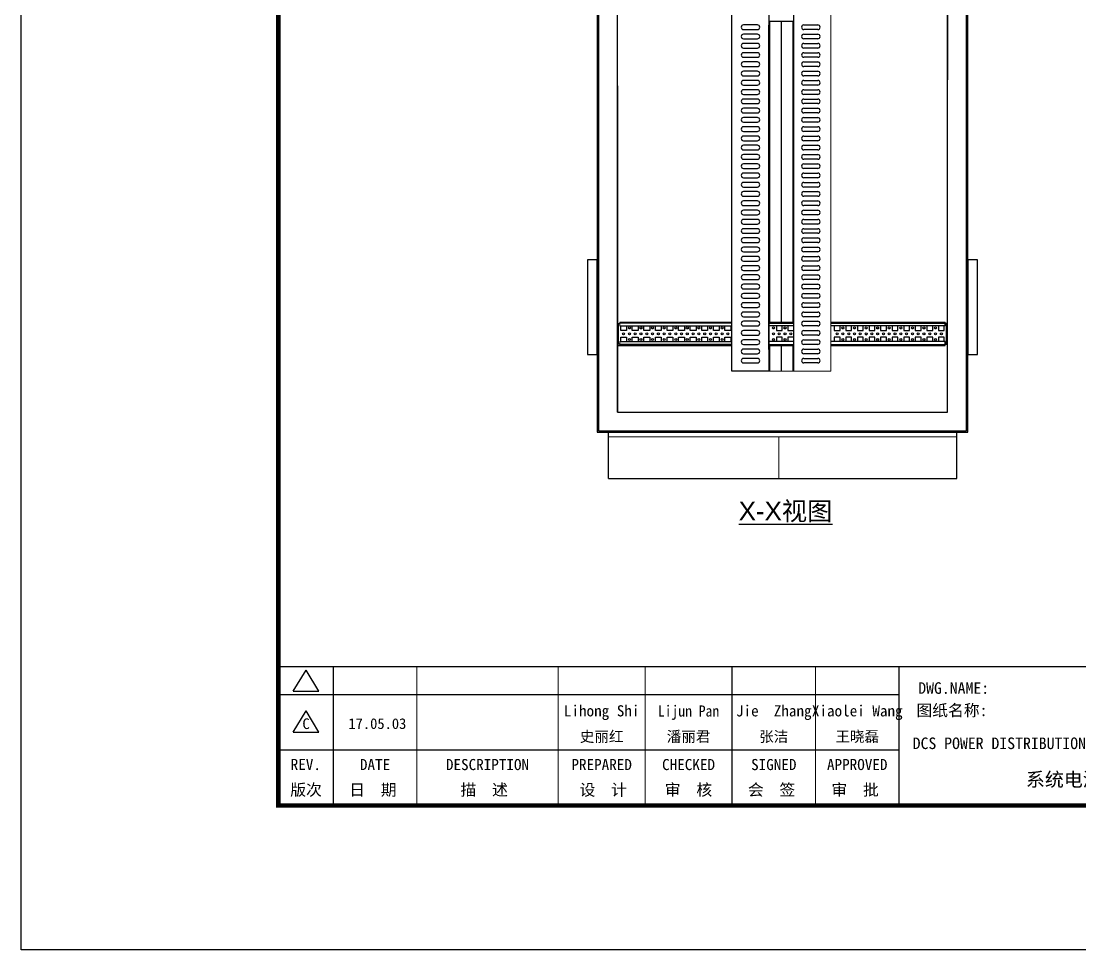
# Model space of a CAD drawing. Extents: x 81444 to 119867, y -54538 to -28747.
# Drawn here: x 100981 to 103267, y -32853 to -30848 of the extents above; entities that cross this region are included whole.
import ezdxf
from ezdxf.enums import TextEntityAlignment as Align

# ---------------------------------------------------------------- set-up
doc = ezdxf.new("R2010")
doc.units = 0
doc.header["$LTSCALE"] = 100
doc.header["$MEASUREMENT"] = 0
for name, color, linetype in [('CLOUD_LAYER', 6, 'Continuous'), ('PANEL', 7, 'Continuous'), ('t', 1, 'Continuous'), ('TEXT', 7, 'Continuous')]:
    doc.layers.add(name, color=color, linetype=linetype)
doc.layers.add('细实线', color=7, linetype='Continuous', lineweight=20)
doc.styles.add('HZ', font='arial.ttf', dxfattribs={"width": 0.7})
doc.styles.get("Standard").update_dxf_attribs({"font": ''})
doc.styles.get('Standard').set_extended_font_data('SimSun')

# ---------------------------------------------------------------- blocks, each defined once
blk = doc.blocks.new('图框')
at = {"color": 7}
for p, q in [((0, -2911.6), (1340.2, -2911.6)), ((0, -3031.6), (1340.2, -3031.6))]:
    blk.add_line(p, q, dxfattribs=at)
at = {"color": 7, "const_width": 3}
blk.add_lwpolyline([(4115.6, -2851.6), (0, -2851.6)], dxfattribs=at)
at = {"layer": 't', "color": 7}
for p, q in [((31.9, -2905), (59.9, -2859.1)), ((87.8, -2905), (59.9, -2859.1)), ((31.9, -2905), (87.8, -2905)), ((31.9, -2993), (59.9, -2947.1)), ((87.8, -2993), (59.9, -2947.1)), ((31.9, -2993), (87.8, -2993))]:
    blk.add_line(p, q, dxfattribs=at)
at = {"layer": 't', "color": 7, "const_width": 9.62}
blk.add_lwpolyline([(4115.6, -3151.6), (4115.6, 0), (0, 0), (0, -3151.6)], close=True, dxfattribs=at)
at = {"layer": 't', "color": 7, "const_width": 2.4}
for points in [[(118.8, -2852.8), (118.8, -3151.6)], [(299.1, -2852.8), (299.1, -3151.6)], [(604.4, -2852.8), (604.4, -3156.4)], [(792, -2852.8), (792, -3156.4)], [(979.6, -2852.8), (979.6, -3156.4)], [(1159.9, -2852.8), (1159.9, -3156.4)], [(1340.2, -2852.8), (1340.2, -3156.4)]]:
    blk.add_lwpolyline(points, dxfattribs=at)
at = {"color": 7, "flags": 8}
for tag, p, height in [('DWG.NAME:', (1381.6, -2910.4), 25), ('PROJECTNAME:', (3125.5, -2912.8), 24), ('PROJECTNAME：', (3339.1, -2913.1), 25), ('DWG.NO.:', (3128.2, -3030.4), 24), ('图纸编号', (3315.4, -3052.4), 24), ('FILENO.:', (3128.7, -3106.1), 24), ('文档号', (3317.7, -3124.1), 24)]:
    blk.add_attdef(tag, p, '', height=height, dxfattribs=at)
for tag, height, p in [('RENLIU', 24, (698.2, -2950.4)), ('SHUFENWANG', 24, (885.8, -2950.4)), ('FANGHOU', 24, (1069.7, -2950.4)), ('DANDANLI', 24, (1250, -2950.4)), ('A', 23, (59.9, -2974.9)), ('设计时间', 23, (213.9, -2974.9)), ('刘仁', 23, (698.2, -3002.2)), ('王姝芬', 23, (885.8, -3002.2)), ('侯方', 23, (1069.7, -3002.2)), ('李丹丹', 23, (1250, -3002.2)), ('#10STATIONONTROLCABINETCOVER', 30, (1777.9, -3017.2)), ('PAGEXOFX', 24, (3953.7, -3039.1)), ('REV.', 24, (59.4, -3063)), ('DATE', 24, (208.9, -3063)), ('DESCRIPTION', 24, (451.7, -3063)), ('PREPARED', 24, (698.2, -3063)), ('CHECKED', 24, (885.8, -3063)), ('SIGNED', 24, (1069.7, -3063)), ('APPROVED', 24, (1250, -3063)), ('图纸名称', 30, (1777.9, -3094.7)), ('第几页共几页', 24, (3953.7, -3114.1))]:
    blk.add_attdef(tag, text='', height=height, dxfattribs=at).set_placement(p, align=Align.MIDDLE)
for tag, p in [('图纸名称:', (1377.8, -2965.9)), ('项目名称：', (3121.6, -2984.3)), ('项目名称：', (3325, -2984.3))]:
    blk.add_attdef(tag, text='', height=25, dxfattribs=at).set_placement(p, align=Align.BOTTOM_LEFT)
at = {"color": 7, "width": 0.8, "flags": 8}
blk.add_attdef('HANGZHOUHOLLYSYSAUTOMATIONCO.,LTD.', text='', height=24, dxfattribs=at).set_placement((2770.1, -3045.7), align=Align.MIDDLE)
at = {"layer": 't', "color": 7}
for s, p in [('版次', (59.9, -3117.6)), ('日  期', (204.2, -3117.6)), ('描  述', (444.5, -3117.6)), ('设  计', (701.5, -3117.6)), ('审  核', (885.6, -3117.6)), ('会  签', (1065, -3117.6)), ('审  批', (1245.3, -3117.6))]:
    blk.add_text(s, height=25, dxfattribs=at).set_placement(p, align=Align.MIDDLE_CENTER)

msp = doc.modelspace()

# ---------------------------------------------------------------- linework, layer by layer
at = {"color": 7, "linetype": 'Continuous'}
for p, q in [((102649.6, -31604.2), (102649.6, -29859.2)), ((102570.9, -30856.3), (102540.9, -30856.3)), ((102595.6, -30848.2), (102649.6, -30848.2)), ((102597.6, -31498.2), (102597.6, -30848.2)), ((102622.6, -31498.2), (102622.6, -30848.2)), ((102647.6, -30848.2), (102647.6, -31498.2)), ((102671.1, -30856.3), (102701.1, -30856.3)), ((102540.9, -30866.3), (102570.9, -30866.3)), ((102570.9, -30876.3), (102540.9, -30876.3)), ((102595.6, -31557.2), (102595.6, -30857.2)), ((102701.1, -30866.3), (102671.1, -30866.3)), ((102671.1, -30876.3), (102701.1, -30876.3)), ((102540.9, -30886.3), (102570.9, -30886.3)), ((102570.9, -30896.3), (102540.9, -30896.3)), ((102701.1, -30886.3), (102671.1, -30886.3)), ((102671.1, -30896.3), (102701.1, -30896.3)), ((102540.9, -30906.3), (102570.9, -30906.3)), ((102570.9, -30916.3), (102540.9, -30916.3)), ((102622.6, -31498.2), (102622.6, -30904.2)), ((102701.1, -30906.3), (102671.1, -30906.3)), ((102671.1, -30916.3), (102701.1, -30916.3)), ((102540.9, -30926.3), (102570.9, -30926.3)), ((102570.9, -30936.3), (102540.9, -30936.3)), ((102540.9, -30946.3), (102570.9, -30946.3)), ((102701.1, -30926.3), (102671.1, -30926.3)), ((102671.1, -30936.3), (102701.1, -30936.3)), ((102701.1, -30946.3), (102671.1, -30946.3)), ((102570.9, -30956.3), (102540.9, -30956.3)), ((102540.9, -30966.3), (102570.9, -30966.3)), ((102671.1, -30956.3), (102701.1, -30956.3)), ((102701.1, -30966.3), (102671.1, -30966.3)), ((102570.9, -30976.3), (102540.9, -30976.3)), ((102540.9, -30986.3), (102570.9, -30986.3)), ((102671.1, -30976.3), (102701.1, -30976.3)), ((102701.1, -30986.3), (102671.1, -30986.3)), ((102570.9, -30996.3), (102540.9, -30996.3)), ((102540.9, -31006.3), (102570.9, -31006.3)), ((102570.9, -31016.3), (102540.9, -31016.3)), ((102671.1, -30996.3), (102701.1, -30996.3)), ((102701.1, -31006.3), (102671.1, -31006.3)), ((102671.1, -31016.3), (102701.1, -31016.3)), ((102540.9, -31026.3), (102570.9, -31026.3)), ((102570.9, -31036.3), (102540.9, -31036.3)), ((102701.1, -31026.3), (102671.1, -31026.3)), ((102671.1, -31036.3), (102701.1, -31036.3)), ((102540.9, -31046.3), (102570.9, -31046.3)), ((102570.9, -31056.3), (102540.9, -31056.3)), ((102701.1, -31046.3), (102671.1, -31046.3)), ((102671.1, -31056.3), (102701.1, -31056.3)), ((102540.9, -31066.3), (102570.9, -31066.3)), ((102570.9, -31076.3), (102540.9, -31076.3)), ((102701.1, -31066.3), (102671.1, -31066.3)), ((102671.1, -31076.3), (102701.1, -31076.3)), ((102540.9, -31086.3), (102570.9, -31086.3)), ((102570.9, -31096.3), (102540.9, -31096.3)), ((102540.9, -31106.3), (102570.9, -31106.3)), ((102701.1, -31086.3), (102671.1, -31086.3)), ((102671.1, -31096.3), (102701.1, -31096.3)), ((102701.1, -31106.3), (102671.1, -31106.3)), ((102570.9, -31116.3), (102540.9, -31116.3)), ((102540.9, -31126.3), (102570.9, -31126.3)), ((102671.1, -31116.3), (102701.1, -31116.3)), ((102701.1, -31126.3), (102671.1, -31126.3)), ((102570.9, -31136.3), (102540.9, -31136.3)), ((102540.9, -31146.3), (102570.9, -31146.3)), ((102671.1, -31136.3), (102701.1, -31136.3)), ((102701.1, -31146.3), (102671.1, -31146.3)), ((102570.9, -31156.3), (102540.9, -31156.3)), ((102540.9, -31166.3), (102570.9, -31166.3)), ((102570.9, -31176.3), (102540.9, -31176.3)), ((102671.1, -31156.3), (102701.1, -31156.3)), ((102701.1, -31166.3), (102671.1, -31166.3)), ((102671.1, -31176.3), (102701.1, -31176.3)), ((102540.9, -31186.3), (102570.9, -31186.3)), ((102570.9, -31196.3), (102540.9, -31196.3)), ((102701.1, -31186.3), (102671.1, -31186.3)), ((102671.1, -31196.3), (102701.1, -31196.3)), ((102540.9, -31206.3), (102570.9, -31206.3)), ((102570.9, -31216.3), (102540.9, -31216.3)), ((102701.1, -31206.3), (102671.1, -31206.3)), ((102671.1, -31216.3), (102701.1, -31216.3)), ((102540.9, -31226.3), (102570.9, -31226.3)), ((102570.9, -31236.3), (102540.9, -31236.3)), ((102701.1, -31226.3), (102671.1, -31226.3)), ((102671.1, -31236.3), (102701.1, -31236.3)), ((102540.9, -31246.3), (102570.9, -31246.3)), ((102570.9, -31256.3), (102540.9, -31256.3)), ((102540.9, -31266.3), (102570.9, -31266.3)), ((102701.1, -31246.3), (102671.1, -31246.3)), ((102671.1, -31256.3), (102701.1, -31256.3)), ((102701.1, -31266.3), (102671.1, -31266.3)), ((102570.9, -31276.3), (102540.9, -31276.3)), ((102540.9, -31286.3), (102570.9, -31286.3)), ((102671.1, -31276.3), (102701.1, -31276.3)), ((102701.1, -31286.3), (102671.1, -31286.3)), ((102570.9, -31296.3), (102540.9, -31296.3)), ((102540.9, -31306.3), (102570.9, -31306.3)), ((102671.1, -31296.3), (102701.1, -31296.3)), ((102701.1, -31306.3), (102671.1, -31306.3)), ((102570.9, -31316.3), (102540.9, -31316.3)), ((102540.9, -31326.3), (102570.9, -31326.3)), ((102570.9, -31336.3), (102540.9, -31336.3)), ((102671.1, -31316.3), (102701.1, -31316.3)), ((102701.1, -31326.3), (102671.1, -31326.3)), ((102671.1, -31336.3), (102701.1, -31336.3)), ((102540.9, -31346.3), (102570.9, -31346.3)), ((102570.9, -31356.3), (102540.9, -31356.3)), ((102701.1, -31346.3), (102671.1, -31346.3)), ((102671.1, -31356.3), (102701.1, -31356.3)), ((102540.9, -31366.3), (102570.9, -31366.3)), ((102570.9, -31376.3), (102540.9, -31376.3)), ((102701.1, -31366.3), (102671.1, -31366.3)), ((102671.1, -31376.3), (102701.1, -31376.3)), ((102540.9, -31386.3), (102570.9, -31386.3)), ((102570.9, -31396.3), (102540.9, -31396.3)), ((102701.1, -31386.3), (102671.1, -31386.3)), ((102671.1, -31396.3), (102701.1, -31396.3)), ((102540.9, -31406.3), (102570.9, -31406.3)), ((102570.9, -31416.3), (102540.9, -31416.3)), ((102540.9, -31426.3), (102570.9, -31426.3)), ((102701.1, -31406.3), (102671.1, -31406.3)), ((102671.1, -31416.3), (102701.1, -31416.3)), ((102701.1, -31426.3), (102671.1, -31426.3)), ((102570.9, -31436.3), (102540.9, -31436.3)), ((102540.9, -31446.3), (102570.9, -31446.3)), ((102671.1, -31436.3), (102701.1, -31436.3)), ((102701.1, -31446.3), (102671.1, -31446.3)), ((102570.9, -31456.3), (102540.9, -31456.3)), ((102540.9, -31466.3), (102570.9, -31466.3)), ((102671.1, -31456.3), (102701.1, -31456.3)), ((102701.1, -31466.3), (102671.1, -31466.3)), ((102570.9, -31476.3), (102540.9, -31476.3)), ((102540.9, -31486.3), (102570.9, -31486.3)), ((102570.9, -31496.3), (102540.9, -31496.3)), ((102671.1, -31476.3), (102701.1, -31476.3)), ((102701.1, -31486.3), (102671.1, -31486.3)), ((102671.1, -31496.3), (102701.1, -31496.3)), ((102268.5, -31500.7), (102273.5, -31500.7)), ((102271, -31545.7), (102271, -31500.7)), ((102515.6, -31500.2), (102273.5, -31500.2)), ((102273.5, -31506.2), (102515.6, -31506.2)), ((102275.8, -31516), (102275.8, -31506.2)), ((102288.3, -31516), (102275.8, -31516)), ((102288.3, -31506.2), (102288.3, -31516)), ((102300.8, -31516), (102300.8, -31506.2)), ((102313.3, -31516), (102300.8, -31516)), ((102313.3, -31506.2), (102313.3, -31516)), ((102325.8, -31516), (102325.8, -31506.2)), ((102338.3, -31516), (102325.8, -31516)), ((102338.3, -31506.2), (102338.3, -31516)), ((102350.8, -31516), (102350.8, -31506.2)), ((102363.3, -31516), (102350.8, -31516)), ((102363.3, -31506.2), (102363.3, -31516)), ((102375.8, -31516), (102375.8, -31506.2)), ((102388.3, -31516), (102375.8, -31516)), ((102388.3, -31506.2), (102388.3, -31516)), ((102400.8, -31516), (102400.8, -31506.2)), ((102413.3, -31516), (102400.8, -31516)), ((102413.3, -31506.2), (102413.3, -31516)), ((102425.8, -31516), (102425.8, -31506.2)), ((102438.3, -31516), (102425.8, -31516)), ((102438.3, -31506.2), (102438.3, -31516)), ((102450.8, -31516), (102450.8, -31506.2)), ((102463.3, -31516), (102450.8, -31516)), ((102463.3, -31506.2), (102463.3, -31516)), ((102475.8, -31516), (102475.8, -31506.2)), ((102488.3, -31516), (102475.8, -31516)), ((102488.3, -31506.2), (102488.3, -31516)), ((102500.8, -31516), (102500.8, -31506.2)), ((102513.3, -31516), (102500.8, -31516)), ((102513.3, -31506.2), (102513.3, -31516)), ((102540.9, -31506.3), (102570.9, -31506.3)), ((102570.9, -31516.3), (102540.9, -31516.3)), ((102595.6, -31498.2), (102649.6, -31498.2)), ((102595.6, -31500.2), (102649.6, -31500.2)), ((102649.6, -31506.2), (102595.6, -31506.2)), ((102611.8, -31506.2), (102611.8, -31516)), ((102611.8, -31516), (102624.3, -31516)), ((102624.3, -31516), (102624.3, -31506.2)), ((102636.8, -31506.2), (102636.8, -31516)), ((102636.8, -31516), (102649.3, -31516)), ((102649.3, -31516), (102649.3, -31506.2)), ((102701.1, -31506.3), (102671.1, -31506.3)), ((102671.1, -31516.3), (102701.1, -31516.3)), ((102729.6, -31498.2), (102797.5, -31498.2)), ((102729.6, -31500.2), (102797.5, -31500.2)), ((102797.5, -31506.2), (102729.6, -31506.2)), ((102736.8, -31506.2), (102736.8, -31516)), ((102736.8, -31516), (102749.3, -31516)), ((102749.3, -31516), (102749.3, -31506.2)), ((102761.8, -31506.2), (102761.8, -31516)), ((102761.8, -31516), (102774.3, -31516)), ((102774.3, -31516), (102774.3, -31506.2)), ((102786.8, -31506.2), (102786.8, -31516)), ((102786.8, -31516), (102799.3, -31516)), ((102797.5, -31498.2), (102976.5, -31498.2)), ((102797.5, -31500.2), (102976.5, -31500.2)), ((102976.5, -31506.2), (102797.5, -31506.2)), ((102799.3, -31516), (102799.3, -31506.2)), ((102811.8, -31506.2), (102811.8, -31516)), ((102811.8, -31516), (102824.3, -31516)), ((102824.3, -31516), (102824.3, -31506.2)), ((102836.8, -31506.2), (102836.8, -31516)), ((102836.8, -31516), (102849.3, -31516)), ((102849.3, -31516), (102849.3, -31506.2)), ((102861.8, -31506.2), (102861.8, -31516)), ((102861.8, -31516), (102874.3, -31516)), ((102874.3, -31516), (102874.3, -31506.2)), ((102886.8, -31506.2), (102886.8, -31516)), ((102886.8, -31516), (102899.3, -31516)), ((102899.3, -31516), (102899.3, -31506.2)), ((102911.8, -31506.2), (102911.8, -31516)), ((102911.8, -31516), (102924.3, -31516)), ((102924.3, -31516), (102924.3, -31506.2)), ((102936.8, -31506.2), (102936.8, -31516)), ((102936.8, -31516), (102949.3, -31516)), ((102949.3, -31516), (102949.3, -31506.2)), ((102961.8, -31506.2), (102961.8, -31516)), ((102961.8, -31516), (102974.3, -31516)), ((102974.3, -31516), (102974.3, -31506.2)), ((102976.5, -31506.2), (102976.5, -31498.2)), ((102981.5, -31500.7), (102976.5, -31500.7)), ((102979, -31545.7), (102979, -31500.7)), ((102273.5, -31540.2), (102515.6, -31540.2)), ((102275.8, -31530.5), (102288.3, -31530.5)), ((102275.8, -31540.2), (102275.8, -31530.5)), ((102288.3, -31530.5), (102288.3, -31540.2)), ((102300.8, -31530.5), (102313.3, -31530.5)), ((102300.8, -31540.2), (102300.8, -31530.5)), ((102313.3, -31530.5), (102313.3, -31540.2)), ((102325.8, -31530.5), (102338.3, -31530.5)), ((102325.8, -31540.2), (102325.8, -31530.5)), ((102338.3, -31530.5), (102338.3, -31540.2)), ((102350.8, -31530.5), (102363.3, -31530.5)), ((102350.8, -31540.2), (102350.8, -31530.5)), ((102363.3, -31530.5), (102363.3, -31540.2)), ((102375.8, -31530.5), (102388.3, -31530.5)), ((102375.8, -31540.2), (102375.8, -31530.5)), ((102388.3, -31530.5), (102388.3, -31540.2)), ((102400.8, -31530.5), (102413.3, -31530.5)), ((102400.8, -31540.2), (102400.8, -31530.5)), ((102413.3, -31530.5), (102413.3, -31540.2)), ((102425.8, -31530.5), (102438.3, -31530.5)), ((102425.8, -31540.2), (102425.8, -31530.5)), ((102438.3, -31530.5), (102438.3, -31540.2)), ((102450.8, -31530.5), (102463.3, -31530.5)), ((102450.8, -31540.2), (102450.8, -31530.5)), ((102463.3, -31530.5), (102463.3, -31540.2)), ((102475.8, -31530.5), (102488.3, -31530.5)), ((102475.8, -31540.2), (102475.8, -31530.5)), ((102488.3, -31530.5), (102488.3, -31540.2)), ((102500.8, -31530.5), (102513.3, -31530.5)), ((102500.8, -31540.2), (102500.8, -31530.5)), ((102513.3, -31530.5), (102513.3, -31540.2)), ((102540.9, -31526.3), (102570.9, -31526.3)), ((102570.9, -31536.3), (102540.9, -31536.3)), ((102649.6, -31540.2), (102595.6, -31540.2)), ((102624.3, -31530.5), (102611.8, -31530.5)), ((102611.8, -31530.5), (102611.8, -31540.2)), ((102624.3, -31540.2), (102624.3, -31530.5)), ((102649.3, -31530.5), (102636.8, -31530.5)), ((102636.8, -31530.5), (102636.8, -31540.2)), ((102649.3, -31540.2), (102649.3, -31530.5)), ((102701.1, -31526.3), (102671.1, -31526.3)), ((102671.1, -31536.3), (102701.1, -31536.3)), ((102797.5, -31540.2), (102729.6, -31540.2)), ((102749.3, -31530.5), (102736.8, -31530.5)), ((102736.8, -31530.5), (102736.8, -31540.2)), ((102749.3, -31540.2), (102749.3, -31530.5)), ((102774.3, -31530.5), (102761.8, -31530.5)), ((102761.8, -31530.5), (102761.8, -31540.2)), ((102774.3, -31540.2), (102774.3, -31530.5)), ((102799.3, -31530.5), (102786.8, -31530.5)), ((102786.8, -31530.5), (102786.8, -31540.2)), ((102976.5, -31540.2), (102797.5, -31540.2)), ((102799.3, -31540.2), (102799.3, -31530.5)), ((102804.7, -31525.2), (102806.4, -31525.2)), ((102807.5, -31522.5), (102807.5, -31524)), ((102824.3, -31530.5), (102811.8, -31530.5)), ((102811.8, -31530.5), (102811.8, -31540.2)), ((102824.3, -31540.2), (102824.3, -31530.5)), ((102849.3, -31530.5), (102836.8, -31530.5)), ((102836.8, -31530.5), (102836.8, -31540.2)), ((102849.3, -31540.2), (102849.3, -31530.5)), ((102874.3, -31530.5), (102861.8, -31530.5)), ((102861.8, -31530.5), (102861.8, -31540.2)), ((102874.3, -31540.2), (102874.3, -31530.5)), ((102899.3, -31530.5), (102886.8, -31530.5)), ((102886.8, -31530.5), (102886.8, -31540.2)), ((102899.3, -31540.2), (102899.3, -31530.5)), ((102924.3, -31530.5), (102911.8, -31530.5)), ((102911.8, -31530.5), (102911.8, -31540.2)), ((102924.3, -31540.2), (102924.3, -31530.5)), ((102949.3, -31530.5), (102936.8, -31530.5)), ((102936.8, -31530.5), (102936.8, -31540.2)), ((102949.3, -31540.2), (102949.3, -31530.5)), ((102974.3, -31530.5), (102961.8, -31530.5)), ((102961.8, -31530.5), (102961.8, -31540.2)), ((102974.3, -31540.2), (102974.3, -31530.5)), ((102976.5, -31548.2), (102976.5, -31540.2)), ((102273.5, -31545.7), (102268.5, -31545.7)), ((102268.5, -31548.2), (102515.6, -31548.2)), ((102515.6, -31546.2), (102273.5, -31546.2)), ((102515.6, -31548.2), (102273.5, -31548.2)), ((102540.9, -31546.3), (102570.9, -31546.3)), ((102570.9, -31556.3), (102540.9, -31556.3)), ((102595.6, -31546.2), (102649.6, -31546.2)), ((102595.6, -31548.2), (102649.6, -31548.2)), ((102597.6, -31604.2), (102597.6, -31548.3)), ((102622.6, -31604.2), (102622.6, -31548.2)), ((102647.6, -31548.4), (102647.6, -31604.2)), ((102701.1, -31546.3), (102671.1, -31546.3)), ((102671.1, -31556.3), (102701.1, -31556.3)), ((102729.6, -31546.2), (102797.5, -31546.2)), ((102729.6, -31548.2), (102797.5, -31548.2)), ((102797.5, -31546.2), (102976.5, -31546.2)), ((102797.5, -31548.2), (102976.5, -31548.2)), ((102976.5, -31545.7), (102981.5, -31545.7)), ((102540.9, -31566.3), (102570.9, -31566.3)), ((102570.9, -31576.3), (102540.9, -31576.3)), ((102540.9, -31586.3), (102570.9, -31586.3)), ((102701.1, -31566.3), (102671.1, -31566.3)), ((102671.1, -31576.3), (102701.1, -31576.3)), ((102701.1, -31586.3), (102671.1, -31586.3))]:
    msp.add_line(p, q, dxfattribs=at)
msp.add_line((102981.5, -31519.1), (102981.5, -31343.7))
at = {"color": 7}
msp.add_line((102249.6, -31835.7), (103001.6, -31835.7), dxfattribs=at)
at = {"color": 1}
msp.add_lwpolyline([(100981.3, -28747.4), (106031.5, -28747.4), (106031.5, -32853.5), (100981.3, -32853.5)], close=True, dxfattribs=at)
at = {"color": 7}
msp.add_lwpolyline([(102515.6, -29804.2), (102595.6, -29804.2), (102595.6, -31604.2), (102515.6, -31604.2)], close=True, dxfattribs=at)
at = {"color": 7, "linetype": 'Continuous'}
for centre in [(102294.5, -31510.7), (102294.5, -31510.7), (102319.5, -31510.7), (102319.5, -31510.7), (102344.5, -31510.7), (102344.5, -31510.7), (102369.5, -31510.7), (102369.5, -31510.7), (102394.5, -31510.7), (102394.5, -31510.7), (102419.5, -31510.7), (102419.5, -31510.7), (102444.5, -31510.7), (102444.5, -31510.7), (102469.5, -31510.7), (102469.5, -31510.7), (102494.5, -31510.7), (102494.5, -31510.7), (102605.5, -31510.7), (102630.5, -31510.7), (102755.5, -31510.7), (102755.5, -31510.7), (102780.5, -31510.7), (102780.5, -31510.7), (102805.5, -31510.7), (102830.5, -31510.7), (102855.5, -31510.7), (102880.5, -31510.7), (102905.5, -31510.7), (102930.5, -31510.7), (102955.5, -31510.7), (102282, -31523.2), (102294.5, -31523.2), (102294.5, -31523.2), (102294.5, -31535.7), (102294.5, -31535.7), (102307, -31523.2), (102319.5, -31523.2), (102319.5, -31523.2), (102319.5, -31535.7), (102319.5, -31535.7), (102332, -31523.2), (102344.5, -31523.2), (102344.5, -31523.2), (102344.5, -31535.7), (102344.5, -31535.7), (102357, -31523.2), (102369.5, -31523.2), (102369.5, -31523.2), (102369.5, -31535.7), (102369.5, -31535.7), (102382, -31523.2), (102394.5, -31523.2), (102394.5, -31523.2), (102394.5, -31535.7), (102394.5, -31535.7), (102407, -31523.2), (102419.5, -31523.2), (102419.5, -31523.2), (102419.5, -31535.7), (102419.5, -31535.7), (102432, -31523.2), (102444.5, -31523.2), (102444.5, -31523.2), (102444.5, -31535.7), (102444.5, -31535.7), (102457, -31523.2), (102469.5, -31523.2), (102469.5, -31523.2), (102469.5, -31535.7), (102469.5, -31535.7), (102482, -31523.2), (102494.5, -31523.2), (102494.5, -31523.2), (102494.5, -31535.7), (102494.5, -31535.7), (102507, -31523.2), (102605.5, -31523.2), (102605.5, -31535.7), (102618, -31523.2), (102630.5, -31523.2), (102630.5, -31535.7), (102643, -31523.2), (102743, -31523.2), (102755.5, -31523.2), (102755.5, -31523.2), (102755.5, -31535.7), (102755.5, -31535.7), (102768, -31523.2), (102780.5, -31523.2), (102780.5, -31523.2), (102780.5, -31535.7), (102780.5, -31535.7), (102793, -31523.2), (102805.5, -31523.2), (102805.5, -31535.7), (102818, -31523.2), (102830.5, -31523.2), (102830.5, -31535.7), (102843, -31523.2), (102855.5, -31523.2), (102855.5, -31535.7), (102868, -31523.2), (102880.5, -31523.2), (102880.5, -31535.7), (102893, -31523.2), (102905.5, -31523.2), (102905.5, -31535.7), (102918, -31523.2), (102930.5, -31523.2), (102930.5, -31535.7), (102943, -31523.2), (102955.5, -31523.2), (102955.5, -31535.7), (102968, -31523.2)]:
    msp.add_circle(centre, 2.15, dxfattribs=at)
for centre, radius, start, end in [((102540.9, -30861.3), 5, 90, 270), ((102570.9, -30861.3), 5, 270, 90), ((102671.1, -30861.3), 5, 90, 270), ((102701.1, -30861.3), 5, 270, 90), ((102540.9, -30881.3), 5, 90, 270), ((102570.9, -30881.3), 5, 270, 90), ((102671.1, -30881.3), 5, 90, 270), ((102701.1, -30881.3), 5, 270, 90), ((102540.9, -30901.3), 5, 90, 270), ((102570.9, -30901.3), 5, 270, 90), ((102671.1, -30901.3), 5, 90, 270), ((102701.1, -30901.3), 5, 270, 90), ((102540.9, -30921.3), 5, 90, 270), ((102570.9, -30921.3), 5, 270, 90), ((102671.1, -30921.3), 5, 90, 270), ((102701.1, -30921.3), 5, 270, 90), ((102540.9, -30941.3), 5, 90, 270), ((102570.9, -30941.3), 5, 270, 90), ((102671.1, -30941.3), 5, 90, 270), ((102701.1, -30941.3), 5, 270, 90), ((102540.9, -30961.3), 5, 90, 270), ((102570.9, -30961.3), 5, 270, 90), ((102671.1, -30961.3), 5, 90, 270), ((102701.1, -30961.3), 5, 270, 90), ((102540.9, -30981.3), 5, 90, 270), ((102570.9, -30981.3), 5, 270, 90), ((102671.1, -30981.3), 5, 90, 270), ((102701.1, -30981.3), 5, 270, 90), ((102540.9, -31001.3), 5, 90, 270), ((102540.9, -31021.3), 5, 90, 270), ((102570.9, -31001.3), 5, 270, 90), ((102570.9, -31021.3), 5, 270, 90), ((102671.1, -31001.3), 5, 90, 270), ((102671.1, -31021.3), 5, 90, 270), ((102701.1, -31001.3), 5, 270, 90), ((102701.1, -31021.3), 5, 270, 90), ((102540.9, -31041.3), 5, 90, 270), ((102570.9, -31041.3), 5, 270, 90), ((102671.1, -31041.3), 5, 90, 270), ((102701.1, -31041.3), 5, 270, 90), ((102540.9, -31061.3), 5, 90, 270), ((102570.9, -31061.3), 5, 270, 90), ((102671.1, -31061.3), 5, 90, 270), ((102701.1, -31061.3), 5, 270, 90), ((102540.9, -31081.3), 5, 90, 270), ((102570.9, -31081.3), 5, 270, 90), ((102671.1, -31081.3), 5, 90, 270), ((102701.1, -31081.3), 5, 270, 90), ((102540.9, -31101.3), 5, 90, 270), ((102570.9, -31101.3), 5, 270, 90), ((102671.1, -31101.3), 5, 90, 270), ((102701.1, -31101.3), 5, 270, 90), ((102540.9, -31121.3), 5, 90, 270), ((102570.9, -31121.3), 5, 270, 90), ((102671.1, -31121.3), 5, 90, 270), ((102701.1, -31121.3), 5, 270, 90), ((102540.9, -31141.3), 5, 90, 270), ((102570.9, -31141.3), 5, 270, 90), ((102671.1, -31141.3), 5, 90, 270), ((102701.1, -31141.3), 5, 270, 90), ((102540.9, -31161.3), 5, 90, 270), ((102540.9, -31181.3), 5, 90, 270), ((102570.9, -31161.3), 5, 270, 90), ((102570.9, -31181.3), 5, 270, 90), ((102671.1, -31161.3), 5, 90, 270), ((102671.1, -31181.3), 5, 90, 270), ((102701.1, -31161.3), 5, 270, 90), ((102701.1, -31181.3), 5, 270, 90), ((102540.9, -31201.3), 5, 90, 270), ((102570.9, -31201.3), 5, 270, 90), ((102671.1, -31201.3), 5, 90, 270), ((102701.1, -31201.3), 5, 270, 90), ((102540.9, -31221.3), 5, 90, 270), ((102570.9, -31221.3), 5, 270, 90), ((102671.1, -31221.3), 5, 90, 270), ((102701.1, -31221.3), 5, 270, 90), ((102540.9, -31241.3), 5, 90, 270), ((102570.9, -31241.3), 5, 270, 90), ((102671.1, -31241.3), 5, 90, 270), ((102701.1, -31241.3), 5, 270, 90), ((102540.9, -31261.3), 5, 90, 270), ((102570.9, -31261.3), 5, 270, 90), ((102671.1, -31261.3), 5, 90, 270), ((102701.1, -31261.3), 5, 270, 90), ((102540.9, -31281.3), 5, 90, 270), ((102570.9, -31281.3), 5, 270, 90), ((102671.1, -31281.3), 5, 90, 270), ((102701.1, -31281.3), 5, 270, 90), ((102540.9, -31301.3), 5, 90, 270), ((102570.9, -31301.3), 5, 270, 90), ((102671.1, -31301.3), 5, 90, 270), ((102701.1, -31301.3), 5, 270, 90), ((102540.9, -31321.3), 5, 90, 270), ((102540.9, -31341.3), 5, 90, 270), ((102570.9, -31321.3), 5, 270, 90), ((102570.9, -31341.3), 5, 270, 90), ((102671.1, -31321.3), 5, 90, 270), ((102671.1, -31341.3), 5, 90, 270), ((102701.1, -31321.3), 5, 270, 90), ((102701.1, -31341.3), 5, 270, 90), ((102540.9, -31361.3), 5, 90, 270), ((102570.9, -31361.3), 5, 270, 90), ((102671.1, -31361.3), 5, 90, 270), ((102701.1, -31361.3), 5, 270, 90), ((102540.9, -31381.3), 5, 90, 270), ((102570.9, -31381.3), 5, 270, 90), ((102671.1, -31381.3), 5, 90, 270), ((102701.1, -31381.3), 5, 270, 90), ((102540.9, -31401.3), 5, 90, 270), ((102570.9, -31401.3), 5, 270, 90), ((102671.1, -31401.3), 5, 90, 270), ((102701.1, -31401.3), 5, 270, 90), ((102540.9, -31421.3), 5, 90, 270), ((102570.9, -31421.3), 5, 270, 90), ((102671.1, -31421.3), 5, 90, 270), ((102701.1, -31421.3), 5, 270, 90), ((102540.9, -31441.3), 5, 90, 270), ((102570.9, -31441.3), 5, 270, 90), ((102671.1, -31441.3), 5, 90, 270), ((102701.1, -31441.3), 5, 270, 90), ((102540.9, -31461.3), 5, 90, 270), ((102570.9, -31461.3), 5, 270, 90), ((102671.1, -31461.3), 5, 90, 270), ((102701.1, -31461.3), 5, 270, 90), ((102540.9, -31481.3), 5, 90, 270), ((102540.9, -31501.3), 5, 90, 270), ((102570.9, -31481.3), 5, 270, 90), ((102570.9, -31501.3), 5, 270, 90), ((102671.1, -31481.3), 5, 90, 270), ((102671.1, -31501.3), 5, 90, 270), ((102701.1, -31481.3), 5, 270, 90), ((102701.1, -31501.3), 5, 270, 90), ((102540.9, -31521.3), 5, 90, 270), ((102570.9, -31521.3), 5, 270, 90), ((102671.1, -31521.3), 5, 90, 270), ((102701.1, -31521.3), 5, 270, 90), ((102540.9, -31541.3), 5, 90, 270), ((102570.9, -31541.3), 5, 270, 90), ((102671.1, -31541.3), 5, 90, 270), ((102701.1, -31541.3), 5, 270, 90), ((102804.5, -31523.2), 2.15, 283.7035, 292.4051), ((102540.9, -31561.3), 5, 90, 270), ((102570.9, -31561.3), 5, 270, 90), ((102671.1, -31561.3), 5, 90, 270), ((102701.1, -31561.3), 5, 270, 90), ((102540.9, -31581.3), 5, 90, 270), ((102570.9, -31581.3), 5, 270, 90), ((102671.1, -31581.3), 5, 90, 270), ((102701.1, -31581.3), 5, 270, 90)]:
    msp.add_arc(centre, radius, start, end, dxfattribs=at)
at = {"layer": 'CLOUD_LAYER', "color": 7}
msp.add_line((102268.5, -31692.2), (102981.5, -31692.2), dxfattribs=at)
for points in [[(102203.9, -31567.9), (102225, -31567.9), (102225, -31363.9), (102203.9, -31363.9)], [(103025, -31567.9), (103046.1, -31567.9), (103046.1, -31363.9), (103025, -31363.9)]]:
    msp.add_lwpolyline(points, close=True, dxfattribs=at)
at = {"layer": 'PANEL', "color": 7}
for p, q in [((102225, -29735.7), (102225, -31735.7)), ((103025, -31735.7), (103025, -29735.7)), ((102228, -29738.7), (102228, -31732.7)), ((103022, -31732.7), (103022, -29738.7)), ((102268.5, -31692.2), (102268.5, -30556.7)), ((102981.5, -31692.2), (102981.5, -30556.7)), ((102981.5, -30584), (102981.5, -30975)), ((102268.5, -30987.7), (102268.5, -31692.2)), ((102225, -31735.7), (103025, -31735.7)), ((102228, -31732.7), (103022, -31732.7)), ((102249.6, -31835.7), (102249.6, -31735.7)), ((103001.6, -31835.7), (103001.6, -31735.7))]:
    msp.add_line(p, q, dxfattribs=at)
at = {"layer": '细实线'}
for p, q in [((102273.5, -31498.2), (102515.6, -31498.2)), ((102273.5, -31498.2), (102273.5, -31506.2)), ((102273.5, -31540.2), (102273.5, -31548.2)), ((102649.6, -31604.2), (102595.6, -31604.2)), ((103001.6, -31745.7), (102249.6, -31745.7)), ((102617.1, -31745.7), (102617.1, -31835.7))]:
    msp.add_line(p, q, dxfattribs=at)
msp.add_lwpolyline([(102649.6, -29804.2), (102729.6, -29804.2), (102729.6, -31604.2), (102649.6, -31604.2)], close=True, dxfattribs=at)

# ---------------------------------------------------------------- block references
at = {"color": 1}
ref = msp.add_blockref('图框', (101536.4, -29390.3), dxfattribs=at)
ref.add_attrib('图纸名称', '系统电源柜侧视图', dxfattribs={"color": 7, "height": 30, "flags": 8}).set_placement((103314.3, -32485), align=Align.MIDDLE)
ref.add_attrib('刘仁', '史丽红', dxfattribs={"color": 7, "height": 23, "flags": 8}).set_placement((102234.6, -32392.5), align=Align.MIDDLE)
ref.add_attrib('王姝芬', '潘丽君', dxfattribs={"color": 7, "height": 23, "flags": 8}).set_placement((102422.2, -32392.5), align=Align.MIDDLE)
ref.add_attrib('侯方', '张洁', dxfattribs={"color": 7, "height": 23, "flags": 8}).set_placement((102606.2, -32392.5), align=Align.MIDDLE)
ref.add_attrib('李丹丹', '王晓磊', dxfattribs={"color": 7, "height": 23, "flags": 8}).set_placement((102786.4, -32392.5), align=Align.MIDDLE)
ref.add_attrib('设计时间', '17.05.03', dxfattribs={"color": 7, "height": 23, "flags": 8}).set_placement((101750.3, -32365.2), align=Align.MIDDLE)
ref.add_attrib('A', 'C', dxfattribs={"color": 7, "height": 23, "flags": 8}).set_placement((101596.3, -32365.2), align=Align.MIDDLE)
ref.add_attrib('REV.', 'REV.', dxfattribs={"color": 7, "height": 24, "flags": 8}).set_placement((101595.8, -32453.4), align=Align.MIDDLE)
ref.add_attrib('DATE', 'DATE', dxfattribs={"color": 7, "height": 24, "flags": 8}).set_placement((101745.3, -32453.4), align=Align.MIDDLE)
ref.add_attrib('DESCRIBE', 'DESCRIPTION', dxfattribs={"color": 7, "height": 24, "flags": 8}).set_placement((101988.1, -32453.4), align=Align.MIDDLE)
ref.add_attrib('PREPARE', 'PREPARED', dxfattribs={"color": 7, "height": 24, "flags": 8}).set_placement((102234.6, -32453.4), align=Align.MIDDLE)
ref.add_attrib('VERIFY', 'CHECKED', dxfattribs={"color": 7, "height": 24, "flags": 8}).set_placement((102422.2, -32453.4), align=Align.MIDDLE)
ref.add_attrib('SIGN', 'SIGNED', dxfattribs={"color": 7, "height": 24, "flags": 8}).set_placement((102606.2, -32453.4), align=Align.MIDDLE)
ref.add_attrib('APPROVER', 'APPROVED', dxfattribs={"color": 7, "height": 24, "flags": 8}).set_placement((102786.4, -32453.4), align=Align.MIDDLE)
ref.add_attrib('RENLIU', 'Lihong Shi', dxfattribs={"color": 7, "height": 24, "flags": 8}).set_placement((102234.6, -32340.7), align=Align.MIDDLE)
ref.add_attrib('SHUFENWANG', 'Lijun Pan', dxfattribs={"color": 7, "height": 24, "width": 0.9, "flags": 8}).set_placement((102422.2, -32340.7), align=Align.MIDDLE)
ref.add_attrib('FANGHOU', 'Jie  Zhang', dxfattribs={"color": 7, "height": 24, "flags": 8}).set_placement((102606.2, -32340.7), align=Align.MIDDLE)
ref.add_attrib('DANDANLI', 'Xiaolei Wang', dxfattribs={"color": 7, "height": 24, "flags": 8}).set_placement((102786.4, -32340.7), align=Align.MIDDLE)
ref.add_attrib('DWG.NAME:', 'DWG.NAME:', (102918.1, -32300.7), dxfattribs={"color": 7, "height": 25, "flags": 8})
ref.add_attrib('#10STATIONONTROLCABINETCOVER', 'DCS POWER DISTRIBUTION CABINET SIDE VIEW DIAGRAM', dxfattribs={"color": 7, "height": 25, "flags": 8}).set_placement((103314.3, -32407.5), align=Align.MIDDLE)
ref.add_attrib('图纸名称:', '图纸名称:', dxfattribs={"color": 7, "height": 25, "flags": 8}).set_placement((102914.2, -32356.3), align=Align.BOTTOM_LEFT)

# ---------------------------------------------------------------- texts
at = {"layer": 'TEXT', "color": 7, "style": 'HZ'}
msp.add_text('%%UX-X视图', height=40, dxfattribs=at).set_placement((102631.6, -31926), align=Align.CENTER)

doc.saveas('drawing.dxf')
